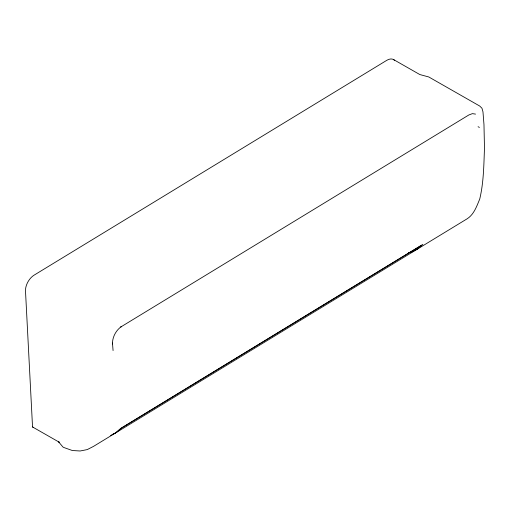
<?xml version="1.0" encoding="UTF-8"?>
<svg xmlns="http://www.w3.org/2000/svg" width="510" height="510" viewBox="0 0 510 510"><rect width="100%" height="100%" fill="white"/><g stroke="black" fill="none" stroke-linecap="round" stroke-linejoin="round"><path stroke-width="0.76" d="M394.568 60.32A12.807 7.625 -60.3 0 0 386.714 60.365L34.125 275.139A12.807 7.625 -60.3 0 0 25.5 291.057L32.538 426.966L59.632 442.431L58.573 441.832L62.985 447.053L63.954 447.544L72.343 450.521L80.146 450.987L87.255 449.59L93.508 446.39L115.489 433.003L120.793 428.375L422.835 244.392L417.531 249.02L411.047 252.418M116.407 432.442L121.176 428.279L421.381 245.412L416.613 249.575L116.407 432.442L112.232 434.577M417.531 249.02L467.166 218.784C474.058 214.353 476.659 206.32 479.706 199.149C483.703 182.497 483.811 165.215 484.481 148.193L483.977 124.599L482.97 111.83L481.956 108.235L479.706 106.035L428.802 76.978L419.813 74.549L393.344 59.447M110.625 435.495L115.489 433.003M408.427 252.775L409.849 252.495M475.543 114.106L472.387 113.641L468.824 114.98L120.813 326.967L121.527 326.445C115.891 330.384 112.359 337.084 112.449 343.976L112.48 343.045L113.073 350.574M478.068 126.709L479.4 127.423M32.538 426.966L33.456 427.488"/></g></svg>
